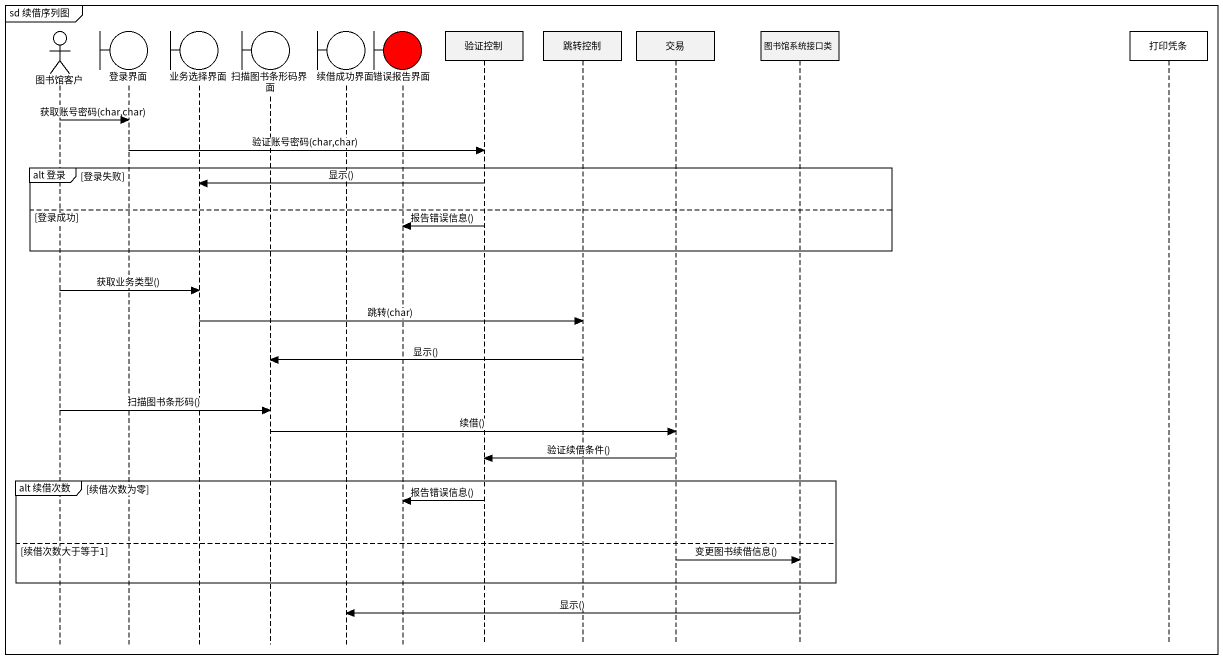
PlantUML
@startuml
mainframe sd 续借序列图
hide footbox
actor 图书馆客户
boundary 登录界面
boundary 业务选择界面
boundary 扫描图书条形码界面
boundary 续借成功界面
boundary 错误报告界面 #FF0000
participant 验证控制
participant 跳转控制
participant 交易
participant 图书馆系统接口类
participant 打印凭条 #FFFFFF

图书馆客户 -> 登录界面 : 获取账号密码(char,char)
登录界面 -> 验证控制 : 验证账号密码(char,char)
group alt 登录 [登录失败]
  验证控制 -> 业务选择界面 : 显示()
else 登录成功
  验证控制 -> 错误报告界面 : 报告错误信息()
end
图书馆客户 -> 业务选择界面 : 获取业务类型()
业务选择界面 -> 跳转控制 : 跳转(char)
跳转控制 -> 扫描图书条形码界面 : 显示()
图书馆客户 -> 扫描图书条形码界面 : 扫描图书条形码()
扫描图书条形码界面 -> 交易 : 续借()
交易 -> 验证控制 : 验证续借条件()
group alt 续借次数 [续借次数为零]
  验证控制 -> 错误报告界面 : 报告错误信息()
else 续借次数大于等于1
  交易 -> 图书馆系统接口类 : 变更图书续借信息()
end
图书馆系统接口类 -> 续借成功界面 : 显示()
@enduml
